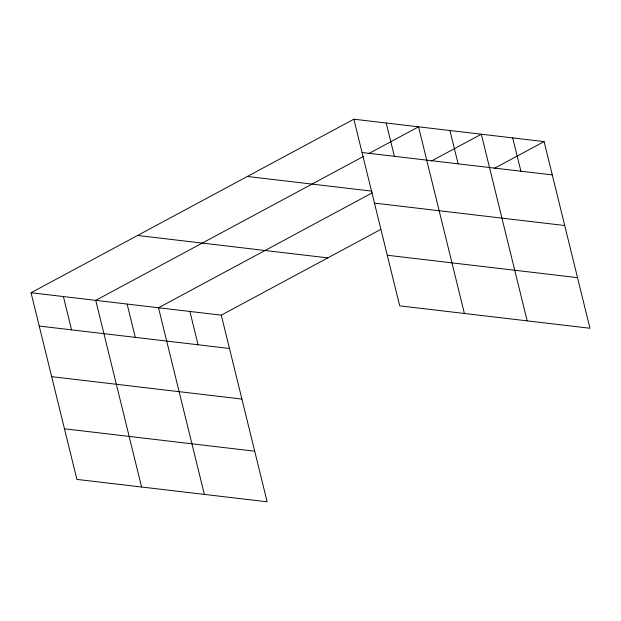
<?xml version="1.0" encoding="UTF-8"?>
<svg xmlns="http://www.w3.org/2000/svg" width="621" height="621" viewBox="0 0 621 621"><rect width="100%" height="100%" fill="white"/><g stroke="black" fill="none" stroke-linecap="round" stroke-linejoin="round"><path stroke-width="0.93" d="M31.05 292.747L221.293 315.15L267.139 501.799L76.895 479.396L31.05 292.747L353.861 119.201L544.105 141.604L589.95 328.253L399.707 305.85L353.861 119.201M363.588 156.36L95.735 300.362L141.58 487.011M368.664 153.635L418.546 126.816L464.392 313.465M372.243 192.852L158.51 307.76L204.356 494.409M431.44 161.025L481.322 134.214L527.167 320.855M221.293 315.15L380.572 229.522M494.223 168.423L544.105 141.604M362.043 152.51L552.286 174.912M247.337 176.473L371.94 191.144M374.471 203.114L564.714 225.516M387.279 255.247L577.522 277.649M137.575 235.475L327.818 257.878M39.232 326.056L229.475 348.459M51.659 376.66L241.903 399.062M64.468 428.793L254.711 451.195M512.713 137.909L520.895 171.217M449.938 130.519L458.119 163.82M386.2 123.012L394.382 156.313M189.902 311.455L198.083 344.764M127.126 304.065L135.3 337.366M63.389 296.559L71.57 329.867"/></g></svg>
